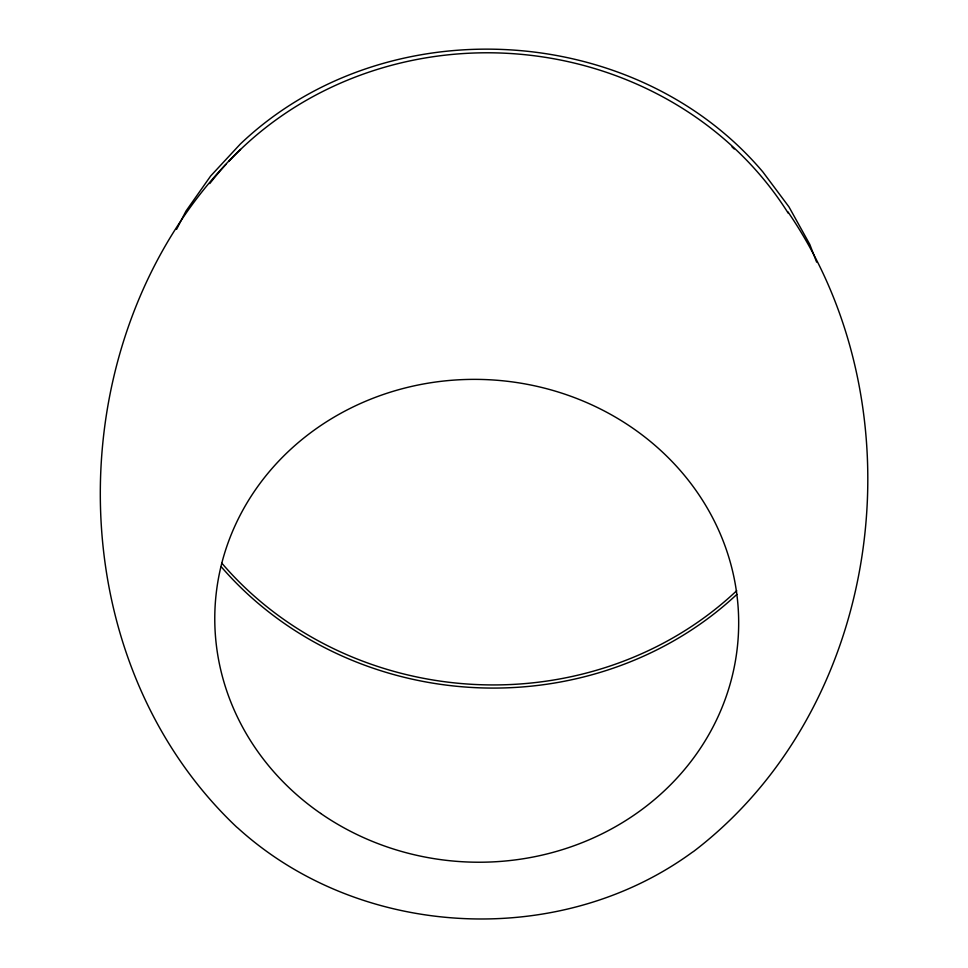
<?xml version="1.0" encoding="UTF-8"?>
<svg xmlns="http://www.w3.org/2000/svg" width="968" height="968" viewBox="0 0 968 968"><rect width="100%" height="100%" fill="white"/><g stroke="black" fill="none" stroke-linecap="round" stroke-linejoin="round"><path stroke-width="1.45" d="M176.575 229.319L185.977 211.084L210.649 176.007L240.318 144.038C384.187 6.909 634.379 20.292 762.857 171.917L788.956 206.862L809.768 244.359L816.653 262.134M240.512 149.399C57.753 325.103 50.832 650.774 236.422 826.866L238.152 828.305C360.374 939.154 558.633 949.741 691.963 852.518L693.838 851.271C884.595 705.236 922.322 407.831 787.94 211.859M736.89 594.352A344.741 317.564 3.1 0 1 221.309 566.849M209.766 183.581A344.741 317.564 3.1 0 1 225.943 164.451M228.956 161.184A344.741 317.564 3.1 0 1 788.255 213.238M736.708 590.698A342.866 315.846 3.1 0 1 221.878 563.231M732.038 146.93A342.866 315.846 3.1 0 1 734.216 148.963M320.698 813.447A262.013 241.371 3.1 0 0 736.963 650.496A262.013 241.371 3.1 0 0 372.499 398.453A262.013 241.371 3.1 0 0 320.698 813.447"/></g></svg>
